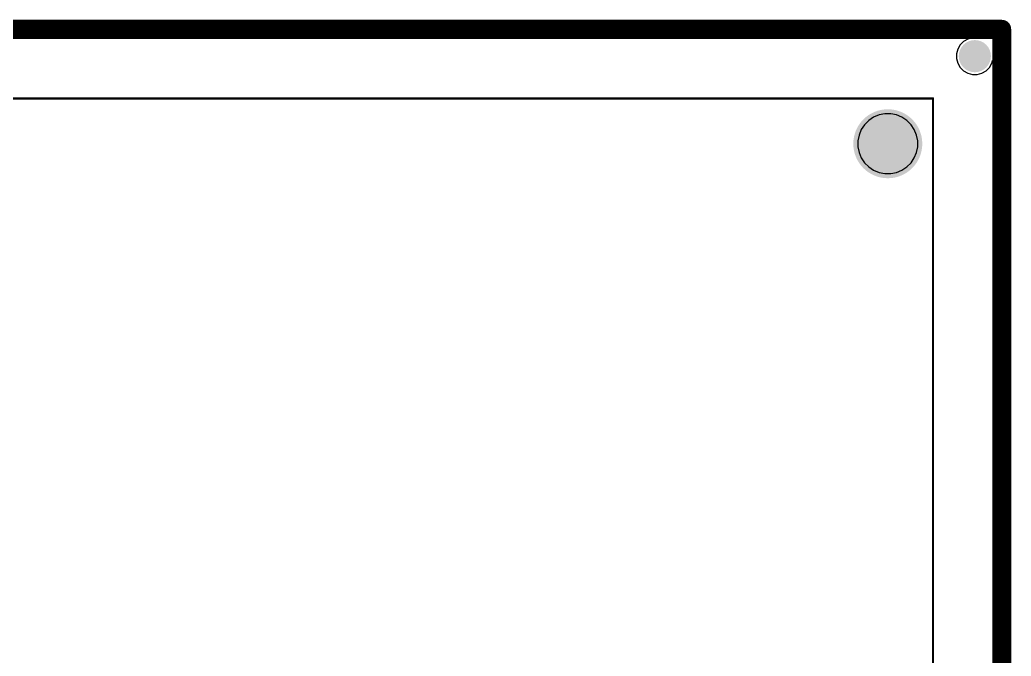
# Model space of a CAD drawing. Header units: inches. Extents: x -8.09 to -2.28, y -0.1 to 6.11.
# Drawn here: x -4.443 to -2.285, y 4.725 to 6.11 of the extents above; entities that cross this region are included whole.
import ezdxf

# ---------------------------------------------------------------- set-up
doc = ezdxf.new("R2010")
doc.units = ezdxf.units.IN
doc.header["$MEASUREMENT"] = 0
for name, color, linetype in [('BottomLayer', 5, 'Continuous'), ('BottomSolder', 6, 'Continuous'), ('InternalPlane1', 76, 'Continuous'), ('InternalPlane2', 16, 'Continuous'), ('KeepOutLayer', 6, 'Continuous'), ('MultiLayer', 9, 'Continuous'), ('PadHoleLayer', 156, 'Continuous'), ('TopLayer', 1, 'Continuous'), ('TopOverlay', 2, 'Continuous'), ('TopSolder', 216, 'Continuous')]:
    doc.layers.add(name, color=color, linetype=linetype)

# ---------------------------------------------------------------- blocks, each defined once
blk = doc.blocks.new('MODULE_LCD_16X2_11')
at = {"layer": 'BottomLayer'}
h = blk.add_hatch(color=5, dxfattribs=at)
edge = h.paths.add_edge_path()
edge.add_arc((-1.4764, -0.6102), 0.0551, 0, 360)
at = {"layer": 'BottomSolder'}
h = blk.add_hatch(color=6, dxfattribs=at)
edge = h.paths.add_edge_path()
edge.add_arc((-1.4764, -0.6102), 0.0591, 0, 360)
at = {"layer": 'InternalPlane1'}
h = blk.add_hatch(color=76, dxfattribs=at)
edge = h.paths.add_edge_path()
edge.add_arc((-1.4764, -0.6102), 0.0751, 0, 360)
at = {"layer": 'InternalPlane2'}
h = blk.add_hatch(color=16, dxfattribs=at)
edge = h.paths.add_edge_path()
edge.add_arc((-1.4764, -0.6102), 0.0751, 0, 360)
at = {"layer": 'MultiLayer'}
h = blk.add_hatch(color=9, dxfattribs=at)
edge = h.paths.add_edge_path()
edge.add_arc((-1.4764, -0.6102), 0.0551, 0, 360)
at = {"layer": 'PadHoleLayer'}
h = blk.add_hatch(color=156, dxfattribs=at)
edge = h.paths.add_edge_path()
edge.add_arc((-1.4764, -0.6102), 0.0551, 0, 360)
at = {"layer": 'TopLayer'}
h = blk.add_hatch(color=1, dxfattribs=at)
edge = h.paths.add_edge_path()
edge.add_arc((-1.4764, -0.6102), 0.0551, 0, 360)
at = {"layer": 'TopSolder'}
h = blk.add_hatch(color=216, dxfattribs=at)
edge = h.paths.add_edge_path()
edge.add_arc((-1.4764, -0.6102), 0.0591, 0, 360)
at = {"layer": 'TopOverlay'}
for points in [[(-1.5748, 0.7087, 0.005, 0.005, 0), (-1.5748, -0.7087, 0.005, 0.005, 0)], [(1.5748, -0.7087, 0.005, 0.005, 0), (-1.5748, -0.7087, 0.005, 0.005, 0)]]:
    blk.add_lwpolyline(points, format="xyseb", dxfattribs=at)
blk.add_lwpolyline([(-1.5761, -0.7087, 0.0025, 0.0025, 1), (-1.5736, -0.7087, 0.0025, 0.0025, 1)], format="xyseb", close=True, dxfattribs=at)
blk.add_lwpolyline([(-1.5761, -0.7087, 0.0025, 0.0025, 1), (-1.5736, -0.7087, 0.0025, 0.0025, 1)], format="xyseb", close=True, dxfattribs=at)

msp = doc.modelspace()

# ---------------------------------------------------------------- hatches: boundary and pattern name
at = {"layer": 'BottomLayer'}
h = msp.add_hatch(color=5, dxfattribs=at)
edge = h.paths.add_edge_path()
edge.add_arc((-2.3641, 6.0309), 0.03, 0, 360)
at = {"layer": 'BottomSolder'}
h = msp.add_hatch(color=6, dxfattribs=at)
edge = h.paths.add_edge_path()
edge.add_arc((-2.3641, 6.0309), 0.034, 0, 360)
at = {"layer": 'InternalPlane1'}
h = msp.add_hatch(color=76, dxfattribs=at)
edge = h.paths.add_edge_path()
edge.add_arc((-2.3641, 6.0309), 0.035, 0, 360)
at = {"layer": 'InternalPlane2'}
h = msp.add_hatch(color=16, dxfattribs=at)
edge = h.paths.add_edge_path()
edge.add_arc((-2.3641, 6.0309), 0.035, 0, 360)
at = {"layer": 'MultiLayer'}
h = msp.add_hatch(color=9, dxfattribs=at)
edge = h.paths.add_edge_path()
edge.add_arc((-2.3641, 6.0309), 0.03, 0, 360)
at = {"layer": 'PadHoleLayer'}
h = msp.add_hatch(color=156, dxfattribs=at)
edge = h.paths.add_edge_path()
edge.add_arc((-2.3641, 6.0309), 0.015, 0, 360)
at = {"layer": 'TopLayer'}
h = msp.add_hatch(color=1, dxfattribs=at)
edge = h.paths.add_edge_path()
edge.add_arc((-2.3641, 6.0309), 0.03, 0, 360)
at = {"layer": 'TopSolder'}
h = msp.add_hatch(color=216, dxfattribs=at)
edge = h.paths.add_edge_path()
edge.add_arc((-2.3641, 6.0309), 0.034, 0, 360)

# ---------------------------------------------------------------- linework, layer by layer
at = {"layer": 'BottomLayer'}
for p, q in [((-7.9954, 6.0747), (-2.3746, 6.0747)), ((-2.3795, 6.0682), (-2.3886, 6.063)), ((-2.3739, 6.0697), (-2.3795, 6.0682)), ((-2.3746, 6.0747), (-2.3739, 6.0697)), ((-2.4013, 6.0464), (-2.4041, 6.0362)), ((-2.3961, 6.0555), (-2.4013, 6.0464)), ((-2.3886, 6.063), (-2.3961, 6.0555)), ((-2.4041, 6.0362), (-2.4041, 6.0257)), ((-2.4041, 6.0257), (-2.4013, 6.0155)), ((-2.4013, 6.0155), (-2.3961, 6.0064)), ((-2.3961, 6.0064), (-2.3886, 5.9989)), ((-2.3395, 5.9989), (-2.332, 6.0064)), ((-2.332, 6.0064), (-2.3268, 6.0155)), ((-2.3268, 6.0155), (-2.3253, 6.0211)), ((-2.3253, 6.0211), (-2.3203, 6.0204)), ((-2.3203, 6.0204), (-2.3203, -0.0054)), ((-2.3886, 5.9989), (-2.3795, 5.9937)), ((-2.3795, 5.9937), (-2.3693, 5.9909)), ((-2.3693, 5.9909), (-2.3588, 5.9909)), ((-2.3588, 5.9909), (-2.3486, 5.9937)), ((-2.3486, 5.9937), (-2.3395, 5.9989)), ((-2.5845, 5.8979), (-2.5951, 5.8908)), ((-2.5726, 5.9029), (-2.5845, 5.8979)), ((-2.56, 5.9054), (-2.5726, 5.9029)), ((-2.5472, 5.9054), (-2.56, 5.9054)), ((-2.5346, 5.9029), (-2.5472, 5.9054)), ((-2.5228, 5.8979), (-2.5346, 5.9029)), ((-2.5121, 5.8908), (-2.5228, 5.8979)), ((-2.6113, 5.8711), (-2.6162, 5.8592)), ((-2.6042, 5.8817), (-2.6113, 5.8711)), ((-2.5951, 5.8908), (-2.6042, 5.8817)), ((-2.503, 5.8817), (-2.5121, 5.8908)), ((-2.4959, 5.8711), (-2.503, 5.8817)), ((-2.491, 5.8592), (-2.4959, 5.8711)), ((-2.6162, 5.8592), (-2.6187, 5.8466)), ((-2.4885, 5.8466), (-2.491, 5.8592)), ((-2.6187, 5.8466), (-2.6187, 5.8338)), ((-2.6187, 5.8338), (-2.6162, 5.8212)), ((-2.491, 5.8212), (-2.4885, 5.8338)), ((-2.4885, 5.8338), (-2.4885, 5.8466)), ((-2.6162, 5.8212), (-2.6113, 5.8094)), ((-2.6113, 5.8094), (-2.6042, 5.7987)), ((-2.503, 5.7987), (-2.4959, 5.8094)), ((-2.4959, 5.8094), (-2.491, 5.8212)), ((-2.6042, 5.7987), (-2.5951, 5.7897)), ((-2.5951, 5.7897), (-2.5845, 5.7825)), ((-2.5228, 5.7825), (-2.5121, 5.7897)), ((-2.5121, 5.7897), (-2.503, 5.7987)), ((-2.5845, 5.7825), (-2.5726, 5.7776)), ((-2.5726, 5.7776), (-2.56, 5.7751)), ((-2.56, 5.7751), (-2.5472, 5.7751)), ((-2.5472, 5.7751), (-2.5346, 5.7776)), ((-2.5346, 5.7776), (-2.5228, 5.7825))]:
    msp.add_line(p, q, dxfattribs=at)
at = {"layer": 'InternalPlane1'}
for p, q in [((-8.0449, 6.0699), (-2.3251, 6.0699)), ((-2.3251, 6.0699), (-2.3251, -0.0549))]:
    msp.add_line(p, q, dxfattribs=at)
for points in [[(-8.065, 6.09, 0.04, 0.04, 0), (-2.305, 6.09, 0.04, 0.04, 0)], [(-2.305, 6.09, 0.04, 0.04, 0), (-2.305, -0.075, 0.04, 0.04, 0)]]:
    msp.add_lwpolyline(points, format="xyseb", dxfattribs=at)
msp.add_lwpolyline([(-2.315, 6.09, 0.02, 0.02, 1), (-2.295, 6.09, 0.02, 0.02, 1)], format="xyseb", close=True, dxfattribs=at)
msp.add_lwpolyline([(-2.315, 6.09, 0.02, 0.02, 1), (-2.295, 6.09, 0.02, 0.02, 1)], format="xyseb", close=True, dxfattribs=at)
at = {"layer": 'InternalPlane2'}
for p, q in [((-8.0449, 6.0699), (-2.3251, 6.0699)), ((-2.3251, 6.0699), (-2.3251, -0.0549))]:
    msp.add_line(p, q, dxfattribs=at)
for points in [[(-8.065, 6.09, 0.04, 0.04, 0), (-2.305, 6.09, 0.04, 0.04, 0)], [(-2.305, 6.09, 0.04, 0.04, 0), (-2.305, -0.075, 0.04, 0.04, 0)]]:
    msp.add_lwpolyline(points, format="xyseb", dxfattribs=at)
msp.add_lwpolyline([(-2.315, 6.09, 0.02, 0.02, 1), (-2.295, 6.09, 0.02, 0.02, 1)], format="xyseb", close=True, dxfattribs=at)
msp.add_lwpolyline([(-2.315, 6.09, 0.02, 0.02, 1), (-2.295, 6.09, 0.02, 0.02, 1)], format="xyseb", close=True, dxfattribs=at)
at = {"layer": 'KeepOutLayer'}
for points in [[(-8.065, 6.09, 0.01, 0.01, 0), (-2.305, 6.09, 0.01, 0.01, 0)], [(-2.305, -0.075, 0.01, 0.01, 0), (-2.305, 6.09, 0.01, 0.01, 0)]]:
    msp.add_lwpolyline(points, format="xyseb", dxfattribs=at)
msp.add_lwpolyline([(-2.3075, 6.09, 0.005, 0.005, 1), (-2.3025, 6.09, 0.005, 0.005, 1)], format="xyseb", close=True, dxfattribs=at)
msp.add_lwpolyline([(-2.3075, 6.09, 0.005, 0.005, 1), (-2.3025, 6.09, 0.005, 0.005, 1)], format="xyseb", close=True, dxfattribs=at)
at = {"layer": 'TopLayer'}
for p, q in [((-7.9954, 6.0747), (-2.3746, 6.0747)), ((-2.3795, 6.0682), (-2.3886, 6.063)), ((-2.3739, 6.0697), (-2.3795, 6.0682)), ((-2.3746, 6.0747), (-2.3739, 6.0697)), ((-2.4013, 6.0464), (-2.4041, 6.0362)), ((-2.3961, 6.0555), (-2.4013, 6.0464)), ((-2.3886, 6.063), (-2.3961, 6.0555)), ((-2.4041, 6.0362), (-2.4041, 6.0257)), ((-2.4041, 6.0257), (-2.4013, 6.0155)), ((-2.4013, 6.0155), (-2.3961, 6.0064)), ((-2.3961, 6.0064), (-2.3886, 5.9989)), ((-2.3395, 5.9989), (-2.332, 6.0064)), ((-2.332, 6.0064), (-2.3268, 6.0155)), ((-2.3268, 6.0155), (-2.3253, 6.0211)), ((-2.3253, 6.0211), (-2.3203, 6.0204)), ((-2.3203, 6.0204), (-2.3203, -0.0054)), ((-2.3886, 5.9989), (-2.3795, 5.9937)), ((-2.3795, 5.9937), (-2.3693, 5.9909)), ((-2.3693, 5.9909), (-2.3588, 5.9909)), ((-2.3588, 5.9909), (-2.3486, 5.9937)), ((-2.3486, 5.9937), (-2.3395, 5.9989)), ((-2.5845, 5.8979), (-2.5951, 5.8908)), ((-2.5726, 5.9029), (-2.5845, 5.8979)), ((-2.56, 5.9054), (-2.5726, 5.9029)), ((-2.5472, 5.9054), (-2.56, 5.9054)), ((-2.5346, 5.9029), (-2.5472, 5.9054)), ((-2.5228, 5.8979), (-2.5346, 5.9029)), ((-2.5121, 5.8908), (-2.5228, 5.8979)), ((-2.6113, 5.8711), (-2.6162, 5.8592)), ((-2.6042, 5.8817), (-2.6113, 5.8711)), ((-2.5951, 5.8908), (-2.6042, 5.8817)), ((-2.503, 5.8817), (-2.5121, 5.8908)), ((-2.4959, 5.8711), (-2.503, 5.8817)), ((-2.491, 5.8592), (-2.4959, 5.8711)), ((-2.6162, 5.8592), (-2.6187, 5.8466)), ((-2.4885, 5.8466), (-2.491, 5.8592)), ((-2.6187, 5.8466), (-2.6187, 5.8338)), ((-2.6187, 5.8338), (-2.6162, 5.8212)), ((-2.491, 5.8212), (-2.4885, 5.8338)), ((-2.4885, 5.8338), (-2.4885, 5.8466)), ((-2.6162, 5.8212), (-2.6113, 5.8094)), ((-2.6113, 5.8094), (-2.6042, 5.7987)), ((-2.503, 5.7987), (-2.4959, 5.8094)), ((-2.4959, 5.8094), (-2.491, 5.8212)), ((-2.6042, 5.7987), (-2.5951, 5.7897)), ((-2.5951, 5.7897), (-2.5845, 5.7825)), ((-2.5228, 5.7825), (-2.5121, 5.7897)), ((-2.5121, 5.7897), (-2.503, 5.7987)), ((-2.5845, 5.7825), (-2.5726, 5.7776)), ((-2.5726, 5.7776), (-2.56, 5.7751)), ((-2.56, 5.7751), (-2.5472, 5.7751)), ((-2.5472, 5.7751), (-2.5346, 5.7776)), ((-2.5346, 5.7776), (-2.5228, 5.7825))]:
    msp.add_line(p, q, dxfattribs=at)

# ---------------------------------------------------------------- block references
at = {"rotation": 180}
msp.add_blockref('MODULE_LCD_16X2_11', (-4.03, 5.23), dxfattribs=at)

doc.saveas('drawing.dxf')
